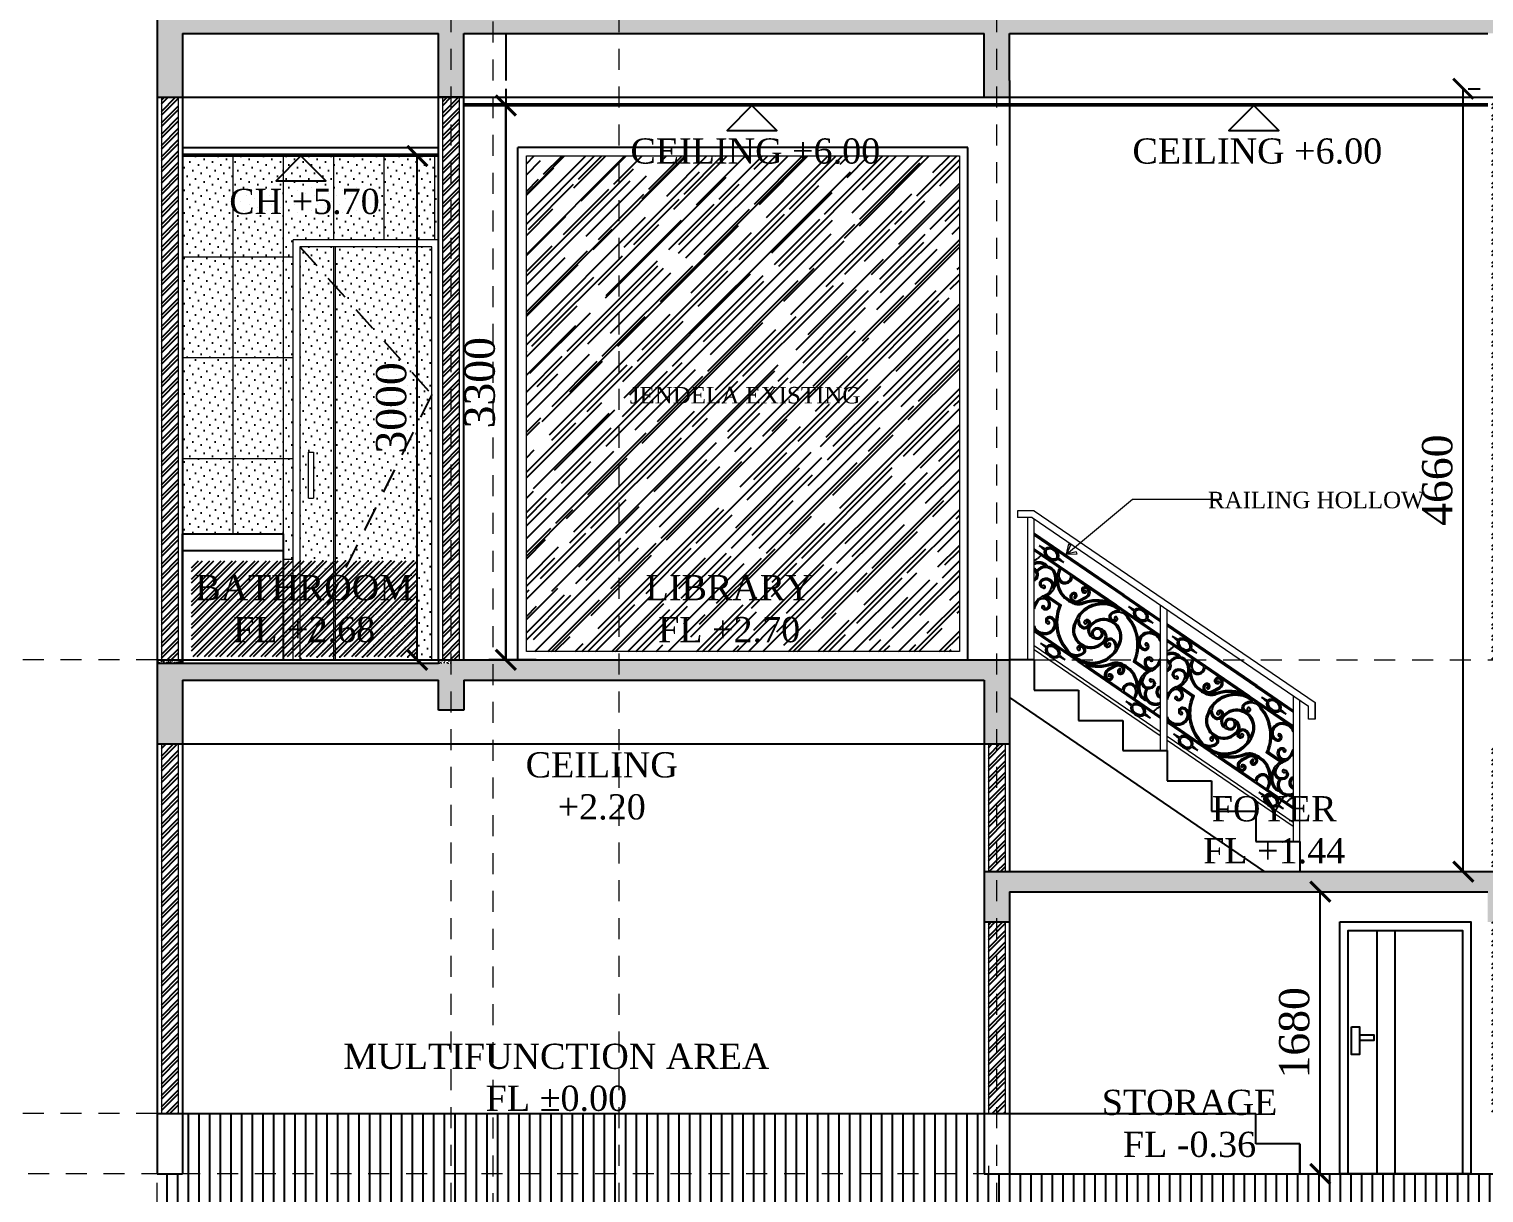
# Model space of a CAD drawing. Header units: millimetres. Extents: x -9564 to 494436, y -140371 to 4257.
# Drawn here: x 274.94 to 283.6, y 111.2 to 118.13 of the extents above; entities that cross this region are included whole.
import ezdxf
from ezdxf.enums import TextEntityAlignment as Align

# ---------------------------------------------------------------- set-up
doc = ezdxf.new("R2010")
doc.units = ezdxf.units.MM
doc.header["$MEASUREMENT"] = 0
for name, pattern in [('DASHED', [0.75, 0.5, -0.25]), ('HIDDEN2', [0.1875, 0.125, -0.0625]), ('SLD-Solid', [0])]:
    doc.linetypes.add(name, pattern=pattern)
doc.layers.get('DEFPOINTS').update_dxf_attribs({"lineweight": 18})
for name, color, linetype, lineweight in [('8', 8, 'Continuous', 5), ('AS', 8, 'HIDDEN2', 5), ('DIM', 1, 'Continuous', 5), ('Dimensi', 252, 'Continuous', 9), ('DINDING', 1, 'Continuous', 20), ('DOOR OPENING', 4, 'SLD-Solid', 5), ('H. Dinding', 45, 'Continuous', 9), ('XR-KOP A3_MOZART$0$A-TXTKOP', 3, 'Continuous', 5)]:
    doc.layers.add(name, color=color, linetype=linetype, lineweight=lineweight)
for name, color, linetype in [('garis tipis', 251, 'Continuous'), ('gr', 251, 'Continuous'), ('HACH', 251, 'Continuous'), ('TEXT', 4, 'Continuous')]:
    doc.layers.add(name, color=color, linetype=linetype)
doc.styles.add('HAND', font='ROMAND.SHX', dxfattribs={"width": 0.8, "height": 250})
doc.styles.add('style1', font='times.ttf', dxfattribs={"height": 0.15})
doc.styles.add('style2', font='times.ttf', dxfattribs={"height": 0.18})
doc.styles.add('XR-KOP A3_MOZART$0$ROMAND', font='romand.shx', dxfattribs={"height": 2, "bigfont": 'bigfont.shx'})
doc.dimstyles.new('ISO-25', dxfattribs={"dimtxt": 0.18, "dimasz": 0.12, "dimexe": 0.1, "dimexo": 0.1, "dimgap": 0.0625, "dimtad": 1, "dimtoh": 1, "dimdec": 0, "dimlfac": 1000, "dimtxsty": 'style2', "dimblk": 'ARCHTICK', "dimcen": 0.15, "dimclrd": 1, "dimclre": 1, "dimclrt": 4, "dimadec": 0, "dimazin": 0, "dimtfac": 1, "dimtdec": 0, "dimtmove": 0, "dimatfit": 3, "dimldrblk": 'OBLIQUE', "dimfxl": 1, "dimarcsym": 0})
pattern_1 = [(45, (261.35313, -115.29338), (-0.03367596, 0.03367596), []), (45, (261.37558, -115.29338), (-0.03367596, 0.03367596), [])]
pattern_2 = [(95, (194.35313, -115.293378), (0.02801893, 0.023510676), [0.00381, -0.04191]), (40, (194.35313, -115.293378), (-0.032003691, 0.022035346), [0.003048, -0.033528117]), (145.451445, (194.355466, -115.29142), (-0.0039847595, 0.0455460204), [0.003238002, -0.035618049]), (91.1842, (194.345947, -115.286194), (0.044282049, 0.032390683), [0.005715, -0.062865]), (141.635558, (194.349637, -115.283494), (-0.001417323, 0.068565353), [0.004857005, -0.053427122]), (36.18415, (194.345947, -115.286194), (-0.001417323, 0.068565353), [0.004571993, -0.050291946]), (66, (194.351335, -115.284397), (0.035903996, 0.00697903), [0.00381, -0.04191]), (11, (194.351335, -115.284397), (-0.017307985, 0.034788239), [0.003048, -0.033528]), (116.451445, (194.354327, -115.283816), (0.0185960104, 0.0417672685), [0.003238002, -0.0356179875]), (82.5, (194.353131, -115.293378), (-0.0115210938, 0.0123946827), [0, -0.0331216, 0, -0.034036, 0, -0.033655]), (52.5, (194.35313, -115.293378), (-0.0047179455, 0.0236174), [0, -0.0194056, 0, -0.0323596, 0, -0.012827]), (12.5, (194.34512, -115.301388), (0.0199855726, 0.0183652391), [0, -0.0127, 0, -0.039624, 0, -0.052578]), (2.5, (194.341528, -115.30498), (0.017352781, 0.0245444786), [0, -0.01651, 0, -0.0263144, 0, -0.037338])]
pattern_3 = [(45, (-194.23794, -143.535144), (-0.0168379802, 0.0505139407), [0, -0.047625])]

# ---------------------------------------------------------------- blocks, each defined once
blk = doc.blocks.new('aspot')
at = {"layer": 'AS'}
for p, q in [((110.2624, 123.4659), (110.2624, 140.6216)), ((112.0124, 123.4659), (112.0124, 140.6216)), ((112.2624, 123.6281), (112.2624, 140.6216)), ((113.0124, 123.4659), (113.0124, 140.6216)), ((115.2599, 123.4659), (115.2599, 140.6216))]:
    blk.add_line(p, q, dxfattribs=at)
blk = doc.blocks.new('_ArchTick')
at = {"color": 0, "linetype": 'ByBlock', "const_width": 0.15}
blk.add_lwpolyline([(-0.5, -0.5), (0.5, 0.5)], dxfattribs=at)
blk = doc.blocks.new('*D300')
at = {"color": 1, "lineweight": -2, "transparency": 16777216}
for p, q in [((505.7151, 155.2206), (505.8766, 155.2206)), ((505.7766, 153.5406), (505.7766, 155.2206)), ((505.7151, 153.5406), (505.8766, 153.5406))]:
    blk.add_line(p, q, dxfattribs=at)
at = {"layer": 'DEFPOINTS', "color": 0, "transparency": 16777216}
for p in [(505.6151, 155.2206), (505.7766, 155.2206), (505.6151, 153.5406)]:
    blk.add_point(p, dxfattribs=at)
at = {"color": 1, "lineweight": -2, "transparency": 16777216, "xscale": 0.12, "yscale": 0.12, "zscale": 0.12}
for p, rotation in [((505.7766, 155.2206), 90), ((505.7766, 153.5406), 270)]:
    blk.add_blockref('_ArchTick', p, dxfattribs=dict(at, rotation=rotation))
at = {"color": 4, "transparency": 16777216, "insert": (505.6225, 154.3806), "char_height": 0.18, "attachment_point": 5, "rotation": 90, "style": 'style2'}
blk.add_mtext('1680', dxfattribs=at)
blk = doc.blocks.new('_Oblique')
at = {"color": 0, "linetype": 'ByBlock', "lineweight": -2}
blk.add_line((-0.5, -0.5), (0.5, 0.5), dxfattribs=at)
blk = doc.blocks.new('*D184')
at = {"color": 1, "lineweight": -2, "transparency": 16777216}
for p, q in [((506.6282, 155.3406), (506.6282, 160.0006)), ((506.6574, 160.0006), (506.7282, 160.0006)), ((506.6574, 155.3406), (506.7282, 155.3406))]:
    blk.add_line(p, q, dxfattribs=at)
at = {"layer": 'DEFPOINTS', "color": 0, "transparency": 16777216}
for p in [(506.5574, 160.0006), (506.6282, 160.0006), (506.5574, 155.3406)]:
    blk.add_point(p, dxfattribs=at)
at = {"color": 1, "lineweight": -2, "transparency": 16777216, "xscale": 0.12, "yscale": 0.12, "zscale": 0.12}
for p, rotation in [((506.6282, 160.0006), 90), ((506.6282, 155.3406), 270)]:
    blk.add_blockref('_ArchTick', p, dxfattribs=dict(at, rotation=rotation))
at = {"color": 4, "transparency": 16777216, "insert": (506.4741, 157.6706), "char_height": 0.18, "attachment_point": 5, "rotation": 90, "style": 'style2'}
blk.add_mtext('4660', dxfattribs=at)
blk = doc.blocks.new('*D402')
at = {"color": 1, "lineweight": -2, "transparency": 16777216}
blk.add_line((500.4014, 156.6006), (500.4014, 159.6006), dxfattribs=at)
at = {"layer": 'DEFPOINTS', "color": 0, "transparency": 16777216}
for p in [(500.4014, 159.6006), (500.4014, 159.6006), (500.4014, 156.6006)]:
    blk.add_point(p, dxfattribs=at)
at = {"color": 1, "lineweight": -2, "transparency": 16777216, "xscale": 0.12, "yscale": 0.12, "zscale": 0.12}
for p, rotation in [((500.4014, 159.6006), 90), ((500.4014, 156.6006), 270)]:
    blk.add_blockref('_ArchTick', p, dxfattribs=dict(at, rotation=rotation))
at = {"color": 4, "transparency": 16777216, "insert": (500.2473, 158.1006), "char_height": 0.18, "attachment_point": 5, "rotation": 90, "style": 'style2'}
blk.add_mtext('3000', dxfattribs=at)
blk = doc.blocks.new('*D403')
at = {"color": 1, "lineweight": -2, "transparency": 16777216}
for p, q in [((501.2065, 159.9006), (500.8285, 159.9006)), ((500.9285, 156.6006), (500.9285, 159.9006)), ((501.1093, 156.6006), (500.8285, 156.6006))]:
    blk.add_line(p, q, dxfattribs=at)
at = {"layer": 'DEFPOINTS', "color": 0, "transparency": 16777216}
for p in [(500.9285, 159.9006), (501.3065, 159.9006), (501.2093, 156.6006)]:
    blk.add_point(p, dxfattribs=at)
at = {"color": 1, "lineweight": -2, "transparency": 16777216, "xscale": 0.12, "yscale": 0.12, "zscale": 0.12}
for p, rotation in [((500.9285, 159.9006), 90), ((500.9285, 156.6006), 270)]:
    blk.add_blockref('_ArchTick', p, dxfattribs=dict(at, rotation=rotation))
at = {"color": 4, "transparency": 16777216, "insert": (500.7744, 158.2506), "char_height": 0.18, "attachment_point": 5, "rotation": 90, "style": 'style2'}
blk.add_mtext('3300', dxfattribs=at)
blk = doc.blocks.new('rjdr')
at = {"layer": 'gr'}
for p, q in [((672.266, 27.531), (673.303, 27.531)), ((673.726, 27.531), (673.303, 27.531)), ((672.274, 27.519), (673.303, 27.519)), ((672.349, 27.409), (673.303, 27.409)), ((672.357, 27.397), (672.783, 27.397)), ((672.371, 27.464), (672.438, 27.471)), ((672.371, 27.464), (672.438, 27.456)), ((672.453, 27.457), (672.453, 27.47)), ((672.574, 27.457), (672.574, 27.47)), ((672.656, 27.464), (672.588, 27.456)), ((672.656, 27.464), (672.589, 27.471)), ((673.303, 27.397), (672.799, 27.397)), ((673.734, 27.519), (673.303, 27.519)), ((673.809, 27.409), (673.303, 27.409)), ((673.817, 27.397), (673.303, 27.397)), ((673.405, 27.464), (673.472, 27.471)), ((673.405, 27.464), (673.472, 27.456)), ((673.487, 27.457), (673.486, 27.47)), ((673.607, 27.457), (673.607, 27.47)), ((673.689, 27.464), (673.622, 27.471)), ((673.689, 27.464), (673.622, 27.456)), ((672.702, 27.211), (672.707, 27.195)), ((673.934, 27.08), (673.951, 27.121)), ((672.672, 27.086), (672.655, 27.045)), ((673.904, 26.954), (673.899, 26.977)), ((672.787, 26.768), (673.303, 26.768)), ((672.794, 26.757), (673.303, 26.757)), ((672.906, 26.701), (672.973, 26.708)), ((672.906, 26.701), (672.973, 26.694)), ((672.988, 26.694), (672.988, 26.708)), ((673.108, 26.694), (673.109, 26.708)), ((673.19, 26.701), (673.123, 26.708)), ((673.19, 26.701), (673.123, 26.694)), ((674.254, 26.757), (673.303, 26.757)), ((673.38, 26.768), (673.807, 26.768)), ((674.247, 26.768), (673.823, 26.768)), ((673.893, 26.701), (673.96, 26.708)), ((673.893, 26.701), (673.961, 26.694)), ((673.975, 26.694), (673.975, 26.708)), ((674.096, 26.694), (674.096, 26.708)), ((674.178, 26.701), (674.11, 26.694)), ((674.178, 26.701), (674.111, 26.708))]:
    blk.add_line(p, q, dxfattribs=at)
for points in [[(672.437, 27.398, -0.049761), (672.429, 27.356, -0.049761)], [(672.654, 27.397, 0.440827), (672.925, 27.187, 0.241057), (673.032, 27.244, -0.229836), (673.303, 27.397, -0.229836)], [(672.667, 27.398, 0.049761), (672.675, 27.356, 0.049761)], [(672.696, 27.306, 0.315329), (672.924, 27.2, 0.243219), (673.021, 27.252, -0.175399), (673.226, 27.397, -0.175399)], [(672.942, 27.251, 0.748932), (672.897, 27.276, 0.482419), (672.903, 27.213, 0.438668), (672.989, 27.237), (673.027, 27.309, 0.438668), (672.996, 27.392, 0.482419), (672.941, 27.362, 0.748932), (672.987, 27.339)], [(673.311, 27.397, 0.454668), (673.064, 27.051, 0.499228), (673.303, 26.917)], [(673.359, 27.385, 0.409698), (673.071, 27.14)], [(673.377, 27.31, -0.420873), (673.379, 27.274, -0.79064), (673.302, 27.319, -0.209326), (673.359, 27.385, -0.209326)], [(673.376, 27.397, -0.328876), (673.751, 27.067), (673.91, 27.067)], [(673.826, 27.385, 0.251881), (673.705, 27.372, 0.449029), (673.681, 27.227, 0.37091), (673.765, 27.205, 0.803792), (673.749, 27.274)], [(672.422, 27.302, -0.049287), (672.447, 27.328, -0.277306), (672.552, 27.346, -0.277306)], [(672.43, 27.29, -0.055524), (672.456, 27.318, -0.23922), (672.535, 27.338, -0.23922)], [(672.519, 27.16, 0.255004), (672.531, 27.201, 0.407174), (672.455, 27.255, 0.407174)], [(672.535, 27.338, 0.254457), (672.486, 27.252)], [(672.707, 27.195, 0.208746), (672.648, 27.318, 0.656536), (672.499, 27.246)], [(672.703, 27.112, 0.335214), (672.657, 27.328, 0.277306), (672.552, 27.346, 0.277306)], [(672.635, 27.151, -0.618422), (672.573, 27.201, -0.762439), (672.702, 27.211, -0.465487)], [(672.929, 27.258, 0.638355), (672.906, 27.267, 0.482419), (672.91, 27.224, 0.438668), (672.978, 27.243), (673.015, 27.315, 0.438668), (672.991, 27.38, 0.482419), (672.954, 27.36, 0.638355), (672.975, 27.345, 0.638355)], [(673.303, 27.249, 0.263082), (673.201, 27.115, 0.609069), (673.303, 27.029, 0.600329)], [(673.295, 26.768, 0.454668), (673.541, 27.115, 0.499228), (673.303, 27.248)], [(673.535, 27.077, 0.033739), (673.529, 27.112, 0.500513), (673.308, 27.236)], [(673.373, 27.292, -0.195242), (673.369, 27.283, -0.79064), (673.314, 27.315, -0.485907), (673.455, 27.369, -0.281412), (673.74, 27.054), (673.903, 27.054)], [(673.841, 27.362, 0.307943), (673.712, 27.361, 0.452143), (673.692, 27.235, 0.37091), (673.759, 27.217, 0.633147), (673.759, 27.259)], [(672.512, 27.171, 0.234341), (672.519, 27.198, 0.375794), (672.463, 27.242, 0.375794)], [(672.617, 27.16, -0.487847), (672.585, 27.198, -0.716967), (672.687, 27.213, -0.08125), (672.701, 27.144, -0.08125)], [(672.672, 27.086, 0.096607), (672.701, 27.144, 0.096607)], [(673.233, 26.874, -0.197474), (673.237, 26.883, -0.79064), (673.292, 26.851, -0.485907), (673.151, 26.796, -0.281412), (672.866, 27.112), (672.703, 27.112)], [(673.072, 27.151, 0.419782), (673.138, 27.058, 0.625424), (673.181, 27.119, 0.575831), (673.151, 27.12, 0.575831)], [(673.071, 27.089, 0.220965), (673.136, 27.045, 0.625424), (673.193, 27.126, 0.805692), (673.136, 27.109)], [(673.308, 27.237, 0.264222), (673.214, 27.112, 0.49606), (673.274, 27.037, 0.49606)], [(673.298, 26.929, 0.264222), (673.392, 27.053, 0.49606), (673.332, 27.129, 0.49606)], [(673.303, 26.917, 0.263082), (673.405, 27.051, 0.609069), (673.303, 27.137, 0.600329)], [(673.535, 27.077, 0.220965), (673.47, 27.12, 0.625424), (673.413, 27.04, 0.805692), (673.47, 27.057)], [(673.534, 27.014, 0.419782), (673.468, 27.108, 0.625424), (673.425, 27.046, 0.575831), (673.455, 27.046, 0.575831)], [(673.875, 27.18, 0.618422), (673.824, 27.119, 0.465487), (673.925, 27.089, 0.465487)], [(673.86, 27.168, 0.487847), (673.836, 27.124, 0.701781), (673.941, 27.131, 0.106314), (673.936, 27.223, 0.106314)], [(673.951, 27.121, 0.028062), (673.953, 27.128, 0.073368), (673.955, 27.196, 0.073368)], [(672.655, 27.045, 0.028062), (672.652, 27.038, 0.077789), (672.652, 26.966, 0.077789)], [(672.748, 26.998, 0.466865), (672.77, 27.041, 0.701781), (672.665, 27.035, 0.112896), (672.671, 26.937, 0.112896)], [(672.681, 27.077, 0.036742), (672.696, 27.099, 0.036742)], [(672.735, 26.985, 0.589084), (672.782, 27.046, 0.465487), (672.681, 27.077, 0.465487)], [(673.229, 26.855, -0.420873), (673.227, 26.892, -0.79064), (673.304, 26.847, -0.481191), (673.146, 26.784, -0.27345), (672.855, 27.099), (672.696, 27.099)], [(672.779, 26.779, 0.256939), (672.89, 26.794, 0.442856), (672.924, 26.938, 0.37091), (672.84, 26.96, 0.802933), (672.857, 26.892)], [(673.071, 27.089, 0.033739), (673.077, 27.053, 0.500513), (673.298, 26.929)], [(673.247, 26.781, 0.409698), (673.535, 27.025)], [(673.952, 26.768, 0.440827), (673.681, 26.979, 0.241057), (673.574, 26.921, -0.23354), (673.298, 26.768, -0.229836)], [(673.91, 26.859, 0.315329), (673.682, 26.966, 0.243219), (673.585, 26.914, -0.175399), (673.38, 26.768, -0.175399)], [(673.903, 27.054, 0.335214), (673.949, 26.838, 0.277306), (674.054, 26.819, 0.224956)], [(673.899, 26.977, 0.218237), (673.958, 26.848, 0.231532), (674.034, 26.827)], [(673.974, 27.013, -0.618422), (674.036, 26.964, -0.749177), (673.904, 26.954, -0.465487)], [(673.934, 27.08, 0.096628), (673.905, 27.022, 0.096628)], [(673.991, 27.004, -0.487847), (674.023, 26.967, -0.701781), (673.919, 26.952, -0.08125), (673.905, 27.022, -0.08125)], [(673.925, 27.089, 0.036742), (673.91, 27.067, 0.036742)], [(674.085, 27.005, 0.259442), (674.072, 26.964, 0.396455), (674.149, 26.91)], [(674.092, 26.994, 0.240676), (674.085, 26.967, 0.362984), (674.141, 26.923)], [(672.764, 26.802, 0.31931), (672.883, 26.805, 0.445068), (672.913, 26.931, 0.37091), (672.846, 26.949, 0.628897), (672.846, 26.907)], [(673.664, 26.914, 0.748932), (673.709, 26.889, 0.482419), (673.702, 26.952, 0.438668), (673.617, 26.929), (673.579, 26.857, 0.438668), (673.609, 26.773, 0.482419), (673.665, 26.804, 0.748932), (673.618, 26.826)], [(673.677, 26.907, 0.638355), (673.7, 26.899, 0.482419), (673.695, 26.941, 0.438668), (673.628, 26.923), (673.591, 26.851, 0.438668), (673.615, 26.785, 0.482419), (673.652, 26.806, 0.638355), (673.631, 26.82, 0.638355)], [(674.182, 26.862, -0.04666), (674.159, 26.838, -0.631441), (673.988, 26.912)], [(674.175, 26.874, -0.052671), (674.15, 26.848, -0.650594), (674.001, 26.918)], [(673.939, 26.767, 0.049761), (673.931, 26.81, 0.049761)], [(674.169, 26.767, -0.049761), (674.177, 26.81, -0.049761)]]:
    blk.add_lwpolyline(points, format="xyb", dxfattribs=at)
for centre, radius, start, end in [((672.74, 27.36), 0.0698, 230.7352, 32.1095), ((672.74, 27.36), 0.0567, 257.1666, 40.8328), ((672.359, 27.376), 0.0729, 312.5342, 343.941), ((672.745, 27.376), 0.0729, 196.059, 256.0678), ((672.932, 27.249), 0.00997, 106.4988, 15.14), ((672.984, 27.349), 0.00997, 290.0063, 198.6474), ((673.366, 27.303), 0.0138, 30.9359, 301.0942), ((673.748, 27.262), 0.0116, 86.0088, 342.2411), ((672.63, 27.163), 0.0131, 291.7363, 194.276), ((673.149, 27.106), 0.0138, 170.3041, 82.1524), ((673.303, 27.083), 0.0538, 90, 237.9542), ((673.303, 27.083), 0.0423, 90, 270), ((673.303, 27.083), 0.0538, 270, 57.9542), ((673.303, 27.083), 0.0423, 270, 90), ((671.043, 26.886), 2.502, 5.2193, 5.236), ((673.873, 27.167), 0.0131, 177.0762, 79.6158), ((672.735, 26.998), 0.0131, 359.9857, 270), ((675.563, 27.28), 2.502, 185.2193, 185.236), ((673.456, 27.059), 0.0138, 350.3041, 262.1524), ((673.979, 27.001), 0.0131, 111.7363, 14.276), ((672.857, 26.904), 0.0116, 266.5587, 161.65), ((673.24, 26.862), 0.0138, 210.9359, 121.0942), ((673.674, 26.917), 0.00997, 286.4988, 195.14), ((673.866, 26.805), 0.0698, 50.7352, 212.1095), ((673.866, 26.805), 0.0567, 77.1666, 220.8328), ((673.861, 26.79), 0.0729, 16.059, 76.0678), ((674.247, 26.79), 0.0729, 133.9915, 163.941), ((673.622, 26.817), 0.00997, 110.0063, 18.6474)]:
    blk.add_arc(centre, radius, start, end, dxfattribs=at)
for centre, major_axis, ratio, start_param, end_param in [((672.513, 27.464), (0.0757, -0.0006), 0.731782, 0.137009, 3.026341), ((672.513, 27.464), (-0.0757, -0.0005), 0.731779, 0.128664, 2.993114), ((673.547, 27.464), (0.0757, -0.0006), 0.731782, 0.137009, 3.026341), ((673.547, 27.464), (-0.0757, -0.0005), 0.731779, 0.128664, 2.993114), ((673.048, 26.701), (0.0757, -0.0006), 0.731782, 0.137009, 3.026341), ((673.048, 26.701), (-0.0757, -0.0005), 0.731779, 0.128664, 2.993114), ((674.036, 26.701), (0.0757, -0.0006), 0.731782, 0.137009, 3.026341), ((674.036, 26.701), (-0.0757, -0.0005), 0.731779, 0.128664, 2.993114)]:
    blk.add_ellipse(centre, major_axis=major_axis, ratio=ratio, start_param=start_param, end_param=end_param, dxfattribs=at)
for points, knots in [([(672.574, 27.47), (672.571, 27.482), (672.557, 27.496), (672.517, 27.507), (672.492, 27.505), (672.463, 27.489), (672.455, 27.479), (672.453, 27.47)], [0.181238, 0.181238, 0.181238, 0.181238, 1.198454, 1.198454, 2.21567, 2.21567, 2.967746, 2.967746, 2.967746, 2.967746]), ([(672.453, 27.457), (672.457, 27.445), (672.47, 27.432), (672.51, 27.421), (672.535, 27.423), (672.564, 27.439), (672.571, 27.448), (672.574, 27.457)], [0.193473, 0.193473, 0.193473, 0.193473, 1.201342, 1.201342, 2.20921, 2.20921, 2.941443, 2.941443, 2.941443, 2.941443]), ([(673.607, 27.47), (673.604, 27.482), (673.59, 27.496), (673.55, 27.507), (673.525, 27.505), (673.496, 27.489), (673.489, 27.479), (673.486, 27.47)], [0.181238, 0.181238, 0.181238, 0.181238, 1.198454, 1.198454, 2.21567, 2.21567, 2.967746, 2.967746, 2.967746, 2.967746]), ([(673.487, 27.457), (673.49, 27.445), (673.503, 27.432), (673.543, 27.421), (673.568, 27.423), (673.597, 27.439), (673.604, 27.448), (673.607, 27.457)], [0.193473, 0.193473, 0.193473, 0.193473, 1.201342, 1.201342, 2.20921, 2.20921, 2.941443, 2.941443, 2.941443, 2.941443]), ([(673.109, 26.708), (673.106, 26.72), (673.092, 26.733), (673.052, 26.745), (673.027, 26.742), (672.998, 26.726), (672.99, 26.716), (672.988, 26.708)], [0.181238, 0.181238, 0.181238, 0.181238, 1.198454, 1.198454, 2.21567, 2.21567, 2.967746, 2.967746, 2.967746, 2.967746]), ([(672.988, 26.694), (672.991, 26.682), (673.005, 26.669), (673.045, 26.658), (673.07, 26.661), (673.099, 26.676), (673.106, 26.686), (673.108, 26.694)], [0.193473, 0.193473, 0.193473, 0.193473, 1.201342, 1.201342, 2.20921, 2.20921, 2.941443, 2.941443, 2.941443, 2.941443]), ([(674.096, 26.708), (674.093, 26.72), (674.079, 26.733), (674.039, 26.745), (674.014, 26.742), (673.985, 26.726), (673.977, 26.716), (673.975, 26.708)], [0.181238, 0.181238, 0.181238, 0.181238, 1.198454, 1.198454, 2.21567, 2.21567, 2.967746, 2.967746, 2.967746, 2.967746]), ([(673.975, 26.694), (673.979, 26.682), (673.992, 26.669), (674.032, 26.658), (674.057, 26.661), (674.086, 26.676), (674.093, 26.686), (674.096, 26.694)], [0.193473, 0.193473, 0.193473, 0.193473, 1.201342, 1.201342, 2.20921, 2.20921, 2.941443, 2.941443, 2.941443, 2.941443])]:
    blk.add_open_spline(points, degree=3, knots=knots, dxfattribs=at)
blk = doc.blocks.new('gsge')
at = {"layer": 'H. Dinding'}
for p, q in [((662.541, -3.194), (662.256, -3.194)), ((662.256, -3.194), (662.256, -3.308)), ((662.541, -3.194), (667.32, -6.455)), ((662.506, -3.308), (662.256, -3.308)), ((662.427, -3.308), (662.427, -5.731)), ((662.506, -3.308), (667.206, -6.515)), ((662.541, -5.731), (662.541, -3.332)), ((664.688, -4.797), (664.688, -7.273)), ((664.802, -7.273), (664.802, -4.875)), ((664.688, -5.023), (664.688, -6.953)), ((664.688, -6.953), (662.541, -5.489)), ((664.688, -7.023), (662.541, -5.558)), ((666.949, -6.34), (666.949, -8.816)), ((667.063, -8.816), (667.063, -6.418)), ((666.949, -6.565), (666.949, -8.496)), ((667.206, -6.741), (667.206, -6.515)), ((667.32, -6.741), (667.32, -6.455)), ((667.32, -6.455), (667.32, -6.741)), ((667.32, -6.741), (667.206, -6.741)), ((666.949, -8.496), (664.802, -7.031)), ((666.949, -8.565), (664.802, -7.101))]:
    blk.add_line(p, q, dxfattribs=at)
at = {"xscale": 1.779943671843308, "yscale": 1.779943671843308, "zscale": 1.779943671843308, "rotation": 325.687851825189}
for p in [(-353.445, 630.465), (-351.184, 628.922)]:
    blk.add_blockref('rjdr', p, dxfattribs=at)
blk = doc.blocks.new('A$C2a879c63')
h = blk.add_hatch()
h.set_pattern_fill('ANSI32', color=8, scale=0.005)
h.set_pattern_definition(pattern_1)
h.paths.add_polyline_path([(313.2605, 16.5154), (313.2105, 16.5154), (313.2105, 13.8254), (313.2605, 13.8254)])
h.paths.add_polyline_path([(313.2105, 16.5154), (313.1605, 16.5154), (313.1605, 13.8254), (313.2105, 13.8254)])
h.paths.add_polyline_path([(312.6605, 16.4154), (312.6105, 16.4154), (312.6105, 13.0654), (312.6605, 13.0654)])
h.paths.add_polyline_path([(312.6105, 16.4154), (312.5605, 16.4154), (312.5605, 13.0654), (312.6105, 13.0654)])
h.paths.add_polyline_path([(313.2605, 13.5254), (313.2105, 13.5254), (313.2105, 13.0654), (313.2605, 13.0654)])
h.paths.add_polyline_path([(313.2105, 13.5254), (313.1605, 13.5254), (313.1605, 13.0654), (313.2105, 13.0654)])
h.paths.add_polyline_path([(304.8198, 13.0854), (306.1623, 13.0854), (306.1623, 13.6557), (304.8198, 13.6557)])
h = blk.add_hatch()
h.set_pattern_fill('ANSI32', color=8, scale=0.005)
h.set_pattern_definition(pattern_1)
h.paths.add_polyline_path([(306.4155, 16.4154), (306.3655, 16.4154), (306.3655, 13.0654), (306.4155, 13.0654)])
h.paths.add_polyline_path([(306.3655, 16.4154), (306.3155, 16.4154), (306.3155, 13.0654), (306.3655, 13.0654)])
h.paths.add_polyline_path([(304.7405, 16.4154), (304.6405, 16.4154), (304.6405, 13.0654), (304.7405, 13.0654)])
h = blk.add_hatch()
h.set_pattern_fill('DOTS', color=8, scale=0.03, angle=45)
h.set_pattern_definition(pattern_3)
h.paths.add_polyline_path([(306.2905, 15.5654), (306.2905, 16.0654), (304.7655, 16.0654), (304.7655, 13.8154), (305.3655, 13.8154), (305.3655, 13.0654), (305.4255, 13.0654), (305.4255, 15.5654)])
h = blk.add_hatch()
h.set_pattern_fill('AR-RROOF', color=8, scale=0.005, angle=45)
h.set_pattern_definition([(45, (194.35313, -115.29338), (0.10776307, 0.2873682), [1.905, -0.254, 0.635, -0.127]), (45, (194.42767, -115.12904), (-0.20923997, 0.02963485), [0.381, -0.04191, 0.762, -0.09525]), (45, (194.3217, -115.172144), (0.406805602, 0.527141034), [1.016, -0.1778, 0.508, -0.127])])
h.paths.add_polyline_path([(306.813, 16.0654), (309.3905, 16.0654), (309.3905, 13.1154), (306.813, 13.1154)])
h = blk.add_hatch()
h.set_pattern_fill('DOTS', color=8, scale=0.03, angle=45)
h.set_pattern_definition(pattern_3)
h.paths.add_polyline_path([(305.6755, 13.4881), (305.6755, 13.0654), (306.2505, 13.0654), (306.2505, 14.6454)])
h.paths.add_polyline_path([(305.4655, 13.0654), (305.6655, 13.468), (305.6655, 15.3012), (305.4655, 15.5254)])
h.paths.add_polyline_path([(305.5455, 14.0279), (305.5155, 14.0279), (305.5155, 14.3029), (305.5455, 14.3029)], flags=16)
h.paths.add_polyline_path([(305.4655, 13.0654), (305.6655, 13.0654), (305.6655, 13.468)], flags=17)
h.paths.add_polyline_path([(305.6755, 13.4881), (306.2505, 14.6454), (305.6755, 15.29)])
h.paths.add_polyline_path([(305.6755, 15.5254), (305.6755, 15.29), (306.2505, 14.6454), (306.2505, 15.5254)])
h.paths.add_polyline_path([(305.6655, 15.3012), (305.6655, 15.5254), (305.4655, 15.5254)], flags=17)
h = blk.add_hatch()
h.set_pattern_fill('ANSI32', color=8, scale=0.005)
h.set_pattern_definition([(45, (-194.23794, -143.535144), (-0.0336759605, 0.0336759605), []), (45, (-194.21549, -143.535144), (-0.0336759605, 0.0336759605), [])])
h.paths.add_polyline_path([(304.7405, 12.5654), (304.6405, 12.5654), (304.6405, 10.3654), (304.7405, 10.3654)])
h = blk.add_hatch()
h.set_pattern_fill('ANSI32', color=8, scale=0.005)
h.set_pattern_definition(pattern_1)
h.paths.add_polyline_path([(313.2605, 11.8054), (313.2105, 11.8054), (313.2105, 10.3654), (313.2605, 10.3654)])
h.paths.add_polyline_path([(313.2105, 11.8054), (313.1605, 11.8054), (313.1605, 10.3654), (313.2105, 10.3654)])
h.paths.add_polyline_path([(313.2105, 12.5654), (313.1605, 12.5654), (313.1605, 11.8054), (313.2105, 11.8054)])
h.paths.add_polyline_path([(313.2605, 12.5654), (313.2105, 12.5654), (313.2105, 11.8054), (313.2605, 11.8054)])
h.paths.add_polyline_path([(312.6105, 12.5654), (312.5605, 12.5654), (312.5605, 11.8054), (312.6105, 11.8054)])
h.paths.add_polyline_path([(312.6605, 12.5654), (312.6105, 12.5654), (312.6105, 11.8054), (312.6605, 11.8054)])
h.paths.add_polyline_path([(312.6105, 11.5054), (312.5605, 11.5054), (312.5605, 10.3654), (312.6105, 10.3654)])
h.paths.add_polyline_path([(312.6605, 11.5054), (312.6105, 11.5054), (312.6105, 10.3654), (312.6605, 10.3654)])
h.paths.add_polyline_path([(309.613, 11.5054), (309.563, 11.5054), (309.563, 10.3654), (309.613, 10.3654)])
h.paths.add_polyline_path([(309.663, 11.5054), (309.613, 11.5054), (309.613, 10.3654), (309.663, 10.3654)])
h.paths.add_polyline_path([(309.663, 12.5654), (309.613, 12.5654), (309.613, 11.8054), (309.663, 11.8054)])
h.paths.add_polyline_path([(309.613, 12.5654), (309.563, 12.5654), (309.563, 11.8054), (309.613, 11.8054)])
h.paths.add_polyline_path([(305.7142, 10.2952), (308.2684, 10.2952), (308.2684, 10.8655), (305.7142, 10.8655)], flags=9)
h = blk.add_hatch()
h.set_pattern_fill('ANSI31', color=8, scale=0.02, angle=45)
h.set_pattern_definition([(90, (194.35313, -115.29338), (-0.0635, 0), [])])
h.paths.add_polyline_path([(309.613, 10.0054), (309.538, 10.0054), (309.538, 10.3654), (307.3655, 10.3654), (307.3655, 9.8054), (309.613, 9.8054)])
h.paths.add_polyline_path([(307.3655, 10.3654), (306.6155, 10.3654), (306.6155, 9.8054), (307.3655, 9.8054)])
h.paths.add_polyline_path([(306.6155, 10.3654), (306.3655, 10.3654), (306.3655, 9.8054), (306.6155, 9.8054)])
h.paths.add_polyline_path([(306.3655, 10.3654), (304.7655, 10.3654), (304.7655, 10.0054), (304.6155, 10.0054), (304.6155, 9.8054), (306.3655, 9.8054)])
h.paths.add_polyline_path([(312.5355, 10.0054), (309.613, 10.0054), (309.613, 9.8054), (312.5355, 9.8054)])
h.paths.add_polyline_path([(313.2105, 10.3654), (312.6855, 10.3654), (312.6855, 9.8054), (313.2105, 9.8054)])
h.paths.add_polyline_path([(312.6855, 10.0054), (312.6105, 10.0054), (312.6105, 9.8054), (312.6855, 9.8054)])
h.paths.add_polyline_path([(312.6105, 10.0054), (312.5355, 10.0054), (312.5355, 9.8054), (312.6105, 9.8054)])
h.paths.add_polyline_path([(313.2855, 10.3654), (313.2855, 10.0054), (313.2105, 10.0054), (313.2105, 9.8054), (322.2605, 9.8054), (322.2605, 10.3654)])
at = {"layer": 'DIM', "true_color": 0x636466}
h = blk.add_hatch(dxfattribs=at)
h.set_pattern_fill('AR-CONC', color=251, scale=0.0002, angle=45)
h.set_pattern_definition([(95, (194.35313, -115.243378), (0.02801893, 0.023510676), [0.00381, -0.04191]), (40, (194.35313, -115.243378), (-0.032003691, 0.022035346), [0.003048, -0.033528117]), (145.451445, (194.355466, -115.24142), (-0.0039847595, 0.0455460204), [0.003238002, -0.035618049]), (91.1842, (194.345947, -115.236194), (0.044282049, 0.032390683), [0.005715, -0.062865]), (141.635558, (194.349637, -115.233494), (-0.001417323, 0.068565353), [0.004857005, -0.053427122]), (36.18415, (194.345947, -115.236194), (-0.001417323, 0.068565353), [0.004571993, -0.050291946]), (66, (194.351335, -115.234397), (0.035903996, 0.00697903), [0.00381, -0.04191]), (11, (194.351335, -115.234397), (-0.017307985, 0.034788239), [0.003048, -0.033528]), (116.451445, (194.354327, -115.233816), (0.0185960104, 0.0417672685), [0.003238002, -0.0356179875]), (82.5, (194.353131, -115.243378), (-0.0115210938, 0.0123946827), [0, -0.0331216, 0, -0.034036, 0, -0.033655]), (52.5, (194.35313, -115.243378), (-0.0047179455, 0.0236174), [0, -0.0194056, 0, -0.0323596, 0, -0.012827]), (12.5, (194.34512, -115.251388), (0.0199855726, 0.0183652391), [0, -0.0127, 0, -0.039624, 0, -0.052578]), (2.5, (194.341528, -115.25498), (0.017352781, 0.0245444786), [0, -0.01651, 0, -0.0263144, 0, -0.037338])])
h.paths.add_polyline_path([(307.3655, 16.9154), (306.6155, 16.9154), (306.6155, 16.7954), (307.3655, 16.7954)])
h.paths.add_polyline_path([(309.613, 16.9154), (307.3655, 16.9154), (307.3655, 16.7954), (309.538, 16.7954), (309.538, 16.4154), (309.613, 16.4154)])
h.paths.add_polyline_path([(312.5355, 16.9154), (309.613, 16.9154), (309.613, 16.4154), (309.688, 16.4154), (309.688, 16.7954), (312.5355, 16.7954)])
h.paths.add_polyline_path([(313.2855, 16.9154), (312.5355, 16.9154), (312.5355, 16.7954), (313.2855, 16.7954)])
h.paths.add_polyline_path([(306.5355, 16.9154), (306.5355, 16.8954), (306.3655, 16.8954), (306.3655, 16.4154), (306.4405, 16.4154), (306.4405, 16.7954), (306.6155, 16.7954), (306.6155, 16.9154)])
h.paths.add_polyline_path([(306.3655, 16.8954), (304.7655, 16.8954), (304.7655, 16.9154), (304.6155, 16.9154), (304.6155, 16.4154), (304.7655, 16.4154), (304.7655, 16.7954), (306.2905, 16.7954), (306.2905, 16.4154), (306.3655, 16.4154)])
h = blk.add_hatch(dxfattribs=at)
h.set_pattern_fill('AR-CONC', color=251, scale=0.0002, angle=45)
h.set_pattern_definition(pattern_2)
h.paths.add_polyline_path([(304.7655, 13.0454), (304.7655, 13.0654), (304.6155, 13.0654), (304.6155, 13.0454)])
h = blk.add_hatch(dxfattribs=at)
h.set_pattern_fill('AR-CONC', color=251, scale=0.0002, angle=45)
h.set_pattern_definition([(95, (194.388132, -115.293378), (0.02801893, 0.023510676), [0.00381, -0.04191]), (40, (194.38813, -115.293378), (-0.032003691, 0.022035346), [0.003048, -0.033528117]), (145.451445, (194.390466, -115.29142), (-0.0039847595, 0.0455460204), [0.003238002, -0.035618049]), (91.1842, (194.380947, -115.286194), (0.044282049, 0.032390683), [0.005715, -0.062865]), (141.635558, (194.38464, -115.283494), (-0.001417323, 0.068565353), [0.004857005, -0.053427122]), (36.18415, (194.38095, -115.286194), (-0.001417323, 0.068565353), [0.004571993, -0.050291946]), (66, (194.386336, -115.284397), (0.035903996, 0.00697903), [0.00381, -0.04191]), (11, (194.386336, -115.284397), (-0.017307985, 0.034788239), [0.003048, -0.033528]), (116.451445, (194.389328, -115.283816), (0.0185960104, 0.0417672685), [0.003238002, -0.0356179875]), (82.5, (194.388132, -115.293378), (-0.0115210938, 0.0123946827), [0, -0.0331216, 0, -0.034036, 0, -0.033655]), (52.5, (194.388132, -115.293378), (-0.0047179455, 0.0236174), [0, -0.0194056, 0, -0.0323596, 0, -0.012827]), (12.5, (194.380121, -115.301388), (0.0199855726, 0.0183652391), [0, -0.0127, 0, -0.039624, 0, -0.052578]), (2.5, (194.37653, -115.30498), (0.017352781, 0.0245444786), [0, -0.01651, 0, -0.0263144, 0, -0.037338])])
h.paths.add_polyline_path([(306.3655, 13.0454), (304.6155, 13.0454), (304.6155, 12.5654), (304.7655, 12.5654), (304.7655, 12.9454), (306.2905, 12.9454), (306.2905, 12.7654), (306.3655, 12.7654)])
h = blk.add_hatch(dxfattribs=at)
h.set_pattern_fill('AR-CONC', color=251, scale=0.0002, angle=45)
h.set_pattern_definition(pattern_2)
h.paths.add_polyline_path([(306.3655, 13.0454), (306.3655, 13.0654), (306.2905, 13.0654), (306.2905, 13.0454)])
h = blk.add_hatch(dxfattribs=at)
h.set_pattern_fill('AR-CONC', color=251, scale=0.0002, angle=45)
h.set_pattern_definition(pattern_2)
h.paths.add_polyline_path([(309.613, 12.5654), (309.688, 12.5654), (309.688, 13.0654), (309.613, 13.0654)])
h.paths.add_polyline_path([(309.613, 13.0654), (307.3655, 13.0654), (307.3655, 12.9454), (309.538, 12.9454), (309.538, 12.5654), (309.613, 12.5654)])
h.paths.add_polyline_path([(307.3655, 12.9454), (307.3655, 13.0654), (306.6155, 13.0654), (306.6155, 12.9454)])
h.paths.add_polyline_path([(306.3655, 13.0654), (306.3655, 12.7654), (306.4405, 12.7654), (306.4405, 12.9454), (306.6155, 12.9454), (306.6155, 13.0654)])
h = blk.add_hatch(dxfattribs=at)
h.set_pattern_fill('AR-CONC', color=251, scale=0.0002, angle=45)
h.set_pattern_definition(pattern_2)
h.paths.add_polyline_path([(312.6105, 11.8054), (309.613, 11.8054), (309.613, 11.5054), (309.688, 11.5054), (309.688, 11.6854), (312.5355, 11.6854), (312.5355, 11.5054), (312.6105, 11.5054)])
h.paths.add_polyline_path([(309.613, 11.8054), (309.538, 11.8054), (309.538, 11.5054), (309.613, 11.5054)])
h.paths.add_polyline_path([(312.6855, 11.8054), (312.6105, 11.8054), (312.6105, 11.5054), (312.6855, 11.5054)])
for p, q in [((304.6155, 24.2154), (304.6155, 10.0054)), ((304.7655, 16.7954), (304.7655, 13.0654)), ((304.7655, 16.7954), (306.2905, 16.7954)), ((306.2905, 13.0654), (306.2905, 16.7954)), ((306.4405, 16.7954), (309.538, 16.7954)), ((306.4405, 13.0654), (306.4405, 16.7954)), ((306.6905, 16.7954), (306.6905, 16.5154)), ((309.538, 16.4154), (309.538, 16.7954)), ((309.688, 16.7954), (312.5355, 16.7954)), ((309.688, 16.5154), (309.688, 16.7954)), ((306.6905, 16.4654), (306.6905, 13.0654)), ((309.688, 16.5154), (309.688, 13.0654)), ((304.6155, 16.4154), (313.1355, 16.4154)), ((306.4405, 16.4154), (306.2905, 16.4154)), ((306.4405, 16.3654), (312.5355, 16.3654)), ((304.7655, 16.1154), (306.2905, 16.1154)), ((306.763, 13.0654), (306.763, 16.1154)), ((309.4405, 16.1154), (306.763, 16.1154)), ((309.4405, 13.0654), (309.4405, 16.1154)), ((304.7655, 16.0754), (306.2905, 16.0754)), ((305.6715, 16.0654), (304.7655, 16.0654)), ((304.7655, 16.0654), (306.2905, 16.0654)), ((304.7655, 13.0654), (304.7655, 13.8154)), ((304.7655, 13.8154), (305.3655, 13.8154)), ((305.3655, 13.8154), (305.3655, 13.7154)), ((305.3655, 13.7154), (304.7655, 13.7154)), ((305.3655, 13.7154), (305.3655, 13.0654)), ((304.6155, 13.0654), (309.688, 13.0654)), ((304.6155, 13.0454), (306.2905, 13.0454)), ((304.7655, 13.0654), (304.7655, 13.0454)), ((306.2905, 13.0654), (306.2905, 13.0454)), ((309.688, 13.0654), (309.688, 11.8054)), ((309.8355, 13.0654), (309.688, 13.0654)), ((309.8355, 13.0654), (309.8355, 12.8854)), ((304.7655, 12.9454), (304.7655, 10.0054)), ((304.7655, 12.9454), (306.2905, 12.9454)), ((306.2905, 12.7654), (306.2905, 12.9454)), ((306.4405, 12.9454), (309.538, 12.9454)), ((306.4405, 12.9454), (306.4405, 12.7654)), ((309.538, 12.9454), (309.538, 10.0054)), ((309.688, 12.8408), (311.2051, 11.8054)), ((309.8355, 12.8854), (310.0993, 12.8854)), ((310.0993, 12.8854), (310.0993, 12.7054)), ((306.4405, 12.7654), (306.2905, 12.7654)), ((310.0993, 12.7054), (310.363, 12.7054)), ((310.363, 12.7054), (310.363, 12.5254)), ((304.6155, 12.5654), (309.688, 12.5654)), ((310.363, 12.5254), (310.6268, 12.5254)), ((310.6268, 12.5254), (310.6268, 12.3454)), ((310.6268, 12.3454), (310.8905, 12.3454)), ((310.8905, 12.3454), (310.8905, 12.1654)), ((310.8905, 12.1654), (311.1543, 12.1654)), ((311.1543, 12.1654), (311.1543, 11.9854)), ((311.1543, 11.9854), (311.418, 11.9854)), ((311.418, 11.9854), (311.418, 11.8054)), ((309.538, 11.8054), (312.6855, 11.8054)), ((309.688, 11.6854), (312.5355, 11.6854)), ((309.688, 11.6854), (309.688, 10.0054)), ((309.538, 11.5054), (309.688, 11.5054)), ((309.688, 10.5371), (309.688, 10.3571)), ((304.6155, 10.3654), (309.688, 10.3654)), ((304.6155, 10.0054), (304.7655, 10.0054)), ((309.538, 10.0054), (312.6855, 10.0054))]:
    blk.add_line(p, q)
at = {"color": 251, "true_color": 0x636466}
for p, q in [((309.688, 10.3654), (311.1543, 10.3654)), ((311.1543, 10.1854), (311.1543, 10.3654)), ((311.1543, 10.1854), (311.1543, 10.3654)), ((311.418, 10.1854), (311.1543, 10.1854)), ((311.418, 10.1854), (311.418, 10.0054)), ((311.418, 10.0054), (311.418, 10.1854))]:
    blk.add_line(p, q, dxfattribs=at)
for points in [[(308.1554, 16.3654), (308.0074, 16.2174), (308.3034, 16.2174), (308.1554, 16.3654)], [(311.1435, 16.3654), (310.9955, 16.2174), (311.2915, 16.2174), (311.1435, 16.3654)], [(305.4716, 16.0654), (305.3236, 15.9174), (305.6195, 15.9174), (305.4716, 16.0654)], [(311.7055, 10.0054), (311.7055, 11.4554), (312.3855, 11.4554), (312.3855, 10.0054)], [(311.7732, 10.8329), (311.857, 10.8329), (311.857, 10.8002), (311.7732, 10.8002)]]:
    blk.add_lwpolyline(points)
for points in [[(311.6555, 11.5054), (312.4355, 11.5054), (312.4355, 10.0054), (311.6555, 10.0054)], [(311.878, 11.4554), (311.9831, 11.4554), (311.9831, 10.0054), (311.878, 10.0054)], [(311.7248, 10.8812), (311.7732, 10.8812), (311.7732, 10.7165), (311.7248, 10.7165)]]:
    blk.add_lwpolyline(points, close=True)
at = {"layer": '8'}
for p, q in [((304.6405, 16.4154), (304.6405, 13.0654)), ((304.7405, 16.4154), (304.7405, 13.0654)), ((306.3155, 13.0654), (306.3155, 16.4154)), ((306.4155, 13.0654), (306.4155, 16.4154)), ((304.7655, 16.0654), (306.2905, 16.0654)), ((305.0655, 16.0654), (305.0655, 13.8154)), ((305.3655, 16.0654), (305.3655, 13.0654)), ((305.6655, 16.0654), (305.6655, 15.5654)), ((305.9655, 16.0654), (305.9655, 15.5654)), ((306.2655, 16.0654), (306.2655, 15.5654)), ((304.7655, 15.4654), (305.4255, 15.4654)), ((304.7655, 14.8654), (305.4255, 14.8654)), ((304.7655, 14.2654), (305.4255, 14.2654)), ((310.028, 13.6946), (310.4208, 14.0226)), ((310.4208, 14.0226), (310.9523, 14.0226)), ((310.028, 13.6946), (310.0413, 13.7569)), ((310.0524, 13.7489), (310.028, 13.6946)), ((310.0859, 13.7089), (310.028, 13.6946)), ((310.028, 13.6946), (310.0917, 13.6965)), ((310.0413, 13.7569), (310.0524, 13.7489)), ((310.0917, 13.6965), (310.0859, 13.7089)), ((305.3655, 13.6654), (305.4255, 13.6654)), ((304.6405, 12.5654), (304.6405, 10.3654)), ((304.7405, 12.5654), (304.7405, 10.3654)), ((309.563, 12.5654), (309.563, 11.8054)), ((309.663, 12.5654), (309.663, 11.8054)), ((309.563, 11.5054), (309.563, 10.3654)), ((309.663, 11.5054), (309.663, 10.3654)), ((309.563, 10.0534), (309.563, 10.0054))]:
    blk.add_line(p, q, dxfattribs=at)
at = {"layer": 'AS'}
for p, q in [((304.6155, 13.0654), (302.3642, 13.0654)), ((309.8355, 13.0654), (322.2605, 13.0654)), ((304.6155, 10.3654), (302.3642, 10.3654)), ((323.3219, 10.0054), (302.3642, 10.0054))]:
    blk.add_line(p, q, dxfattribs=at)
at = {"layer": 'Dimensi'}
for p, q in [((305.5155, 14.0279), (305.5155, 14.3029)), ((305.5155, 14.3029), (305.5455, 14.3029)), ((305.5455, 14.3029), (305.5455, 14.0279)), ((305.5155, 14.0279), (305.5455, 14.0279))]:
    blk.add_line(p, q, dxfattribs=at)
at = {"layer": 'DINDING'}
blk.add_line((305.4255, 13.0654), (306.2905, 13.0654), dxfattribs=at)
at = {"layer": 'DOOR OPENING', "linetype": 'Continuous', "transparency": 33554687}
for p, q in [((306.2905, 15.5654), (305.4255, 15.5654)), ((305.4255, 13.0654), (305.4255, 15.5654)), ((305.4655, 15.5254), (305.4655, 13.0654)), ((306.2505, 15.5254), (305.4655, 15.5254)), ((305.6655, 15.5254), (305.6655, 13.0654)), ((305.6755, 15.5254), (305.6755, 13.0654)), ((306.2505, 13.0654), (306.2505, 15.5254)), ((306.2905, 15.5654), (306.2905, 13.0654))]:
    blk.add_line(p, q, dxfattribs=at)
for points in [[(306.763, 16.1154), (309.4405, 16.1154), (309.4405, 13.0654), (306.763, 13.0654)], [(306.813, 16.0654), (309.3905, 16.0654), (309.3905, 13.1154), (306.813, 13.1154)]]:
    blk.add_lwpolyline(points, close=True, dxfattribs=at)
at = {"layer": 'garis tipis'}
for p, q in [((304.6155, 16.4154), (312.5355, 16.4154)), ((306.4405, 16.3754), (312.5355, 16.3754))]:
    blk.add_line(p, q, dxfattribs=at)
at = {"layer": 'HACH', "linetype": 'DASHED', "ltscale": 0.3}
blk.add_lwpolyline([(305.4655, 15.5254), (306.2505, 14.6454), (305.4655, 13.0654)], dxfattribs=at)
blk.add_blockref('aspot', (194.3531, -116.7876))
at = {"xscale": 0.35, "yscale": 0.35, "zscale": 0.35}
blk.add_blockref('gsge', (77.946, 15.0711), dxfattribs=at)
at = {"color": 4, "style": 'HAND'}
for tag, height, rotation, p in [('DRY.WASHER', 0.054, 0, (11.9366, 24.9122)), ('PATIO', 0.135, 0, (20.9666, 21.5696)), ('GENSET', 0.135, 0, (18.2157, 17.1045)), ('PLANTERBOX', 0.135, 90, (22.169, 13.2959)), ('PLANTERBOX', 0.135, 0, (18.5224, 11.5633)), ('PATIO', 0.135, 0, (400.0395, 10.821)), ('CARPORT', 0.135, 0, (12.157, 9.7744)), ('CARPORT', 0.135, 0, (20.6202, 9.7744))]:
    blk.add_attdef(tag, text='', height=height, rotation=rotation, dxfattribs=at).set_placement(p, align=Align.MIDDLE)
at = {"layer": 'TEXT', "attachment_point": 5, "style": 'style1'}
for s, insert, char_height, width in [('CEILING +6.00', (308.1761, 16.0935), 0.15, 3.201421), ('CEILING +6.00', (311.1642, 16.0935), 0.15, 3.201421), ('CH +5.70', (305.4923, 15.7935), 0.15, 3.201421), ('\\A1;JENDELA EXISTING', (308.1149, 14.6407), 0.09821, 2.096081), ('\\A1;RAILING HOLLOW', (311.5152, 14.0162), 0.09821, 2.096081), ('\\A1;BATHROOM\\PFL +2.68', (305.4905, 13.3693), 0.15, 3.201421), ('\\A1;LIBRARY\\PFL +2.70', (308.0201, 13.3693), 0.15, 3.201421), ('CEILING\\P+2.20', (307.2616, 12.3142), 0.15, 3.201421), ('\\A1;FOYER\\PFL +1.44', (311.2646, 12.0529), 0.15, 3.201421), ('\\A1;MULTIFUNCTION AREA\\PFL %%P0.00', (306.9919, 10.5791), 0.15, 3.201421), ('\\A1;STORAGE\\PFL -0.36', (310.7606, 10.3049), 0.15, 3.201421)]:
    blk.add_mtext(s, dxfattribs=dict(at, insert=insert, char_height=char_height, width=width))
at = {"layer": 'XR-KOP A3_MOZART$0$A-TXTKOP', "style": 'XR-KOP A3_MOZART$0$ROMAND'}
for tag, p in [('1:200', (37.0468, 3.1879)), ('1:100', (79.0468, 3.1879)), ('1:100', (121.0468, 3.1879)), ('1:100', (163.0468, 3.1879)), ('1:100', (205.0468, 3.1879)), ('1:100', (247.0468, 3.1879)), ('1:100', (289.0468, 3.1879)), ('1:100', (331.0468, 3.1879)), ('1:100', (373.0468, 3.1879)), ('1:100', (415.0468, 3.1879)), ('1:100', (457.0468, 3.1879)), ('1:100', (499.0468, 3.1879))]:
    blk.add_attdef(tag, text='', height=0.1296, dxfattribs=at).set_placement(p, align=Align.MIDDLE)
for base, p1, p2, picture, middle in [((312.3902, 16.4654), (312.3195, 11.8054), (312.3195, 16.4654), '*D184', (312.2362, 14.1354)), ((306.6905, 16.3654), (306.9713, 13.0654), (307.0686, 16.3654), '*D403', (306.5365, 14.7154)), ((306.1634, 16.0654), (306.1634, 13.0654), (306.1634, 16.0654), '*D402', (306.0094, 14.5654)), ((311.5386, 11.6854), (311.3772, 10.0054), (311.3772, 11.6854), '*D300', (311.3846, 10.8454))]:
    dim = blk.add_linear_dim(base=base, p1=p1, p2=p2, angle=90, dimstyle='ISO-25')
    dim.commit()
    dim.dimension.update_dxf_attribs({"geometry": picture, "text_midpoint": middle, "insert": (-194.2379, -143.5351)})

msp = doc.modelspace()

# ---------------------------------------------------------------- block references
msp.add_blockref('A$C2a879c63', (-28.9148, 101.3058))

doc.saveas('drawing.dxf')
